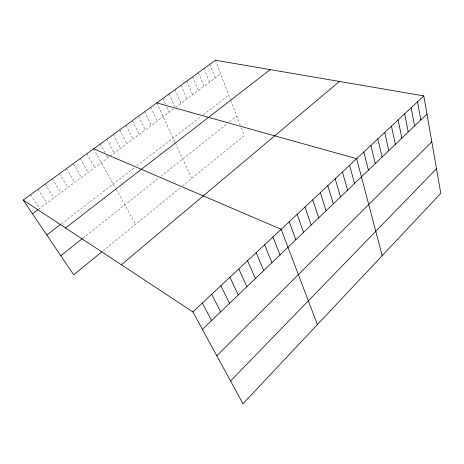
<?xml version="1.0" encoding="UTF-8"?>
<svg xmlns="http://www.w3.org/2000/svg" width="464" height="464" viewBox="0 0 464 464"><rect width="100%" height="100%" fill="white"/><g stroke="black" fill="none" stroke-linecap="round" stroke-linejoin="round"><path stroke-width="0.35" stroke-dasharray="2.32 1.74" d="M102.857 251.012L180.919 187.27M182.549 185.948L244.209 135.598L240.77 126.579M82.882 238.189L158.688 178.072M160.776 176.419L227.43 123.557M229.523 121.899L236.785 116.139M61.219 223.909L134.548 167.579M136.758 165.886L201.045 116.505M203.267 114.799L228.793 95.195M38.599 209.247L109.388 156.635M109.927 156.24L174.058 108.576M175.682 107.37L220.678 73.933M30.601 194.671L39.707 208.423M37.92 189.347L46.858 203.11M45.159 184.086L53.928 197.855M52.31 178.884L60.917 192.659M59.386 173.733L67.837 187.52M66.387 168.647L74.675 182.433M73.306 163.612L81.444 177.405M80.15 158.636L88.137 172.434M86.919 153.712L94.755 167.51M93.618 148.84L115.501 188.129M116.162 189.312L135.627 224.257M100.241 144.02L105.044 152.807M106.418 155.318L107.787 157.83M106.795 139.258L114.202 153.062M113.28 134.543L120.547 148.347M119.695 129.874L126.823 143.678M126.04 125.257L133.04 139.061M132.321 120.692L139.188 134.49M138.539 116.168L145.278 129.966M144.687 111.696L151.299 125.489M150.777 107.271L157.261 121.058M156.797 102.886L174.951 142.175M175.496 143.364L191.707 178.466M162.945 98.42L165.619 104.325M166.808 106.946L169.186 112.195M169.024 94.001L174.563 106.459M175.038 89.622L181.041 103.385M180.989 85.295L186.876 99.052M186.882 81.009L192.653 94.755M192.711 76.769L198.372 90.509M198.482 72.57L204.032 86.298M204.195 68.417L209.635 82.134M209.85 64.305L215.186 78.01M215.447 60.233L230.318 99.186M230.823 100.52L240.306 125.361"/><path stroke-width="0.7" d="M230.562 381.008L436.502 168.716M216.798 355.784L431.81 141.798M202.391 329.365L426.961 114.034M192.867 311.895L423.8 95.897L440.8 193.331L242.974 403.767L192.867 311.895L23.2 200.054L215.447 60.233L423.8 95.897M121.348 264.753L339.433 81.455M101.819 251.859L73.695 274.821L23.2 200.054M60.79 255.71L82.343 238.618M65.581 227.992L270.21 69.606M46.794 234.987L60.651 224.344M32.48 213.794L38.042 209.664M156.797 102.886L356.654 158.7L382.203 255.664M93.618 148.84L281.155 229.315L317.382 324.62M202.362 303.015L211.584 320.554M211.7 294.28L220.626 311.883M220.881 285.691L229.518 303.352M229.918 277.24L238.276 294.959M238.803 268.929L246.889 286.7M247.544 260.751L255.368 278.568M256.151 252.706L263.714 270.57M264.613 244.783L271.927 262.688M272.948 236.988L280.018 254.933M289.229 221.763L295.835 239.766M297.18 214.322L303.56 232.36M305.01 207.002L311.176 225.057M312.724 199.787L318.675 217.865M320.322 192.682L326.064 210.778M327.804 185.681L333.343 203.8M335.176 178.785L340.524 196.916M342.444 171.993L347.594 190.136M349.601 165.294L354.566 183.448M363.817 152.001L368.422 170.166M370.869 145.4L375.301 163.572M377.824 138.893L382.081 157.07M384.679 132.484L388.762 150.655M391.43 126.167L395.357 144.339M398.089 119.938L401.853 138.11M404.654 113.802L408.262 131.962M411.127 107.747L414.584 125.901M417.507 101.778L420.813 119.927"/></g></svg>
